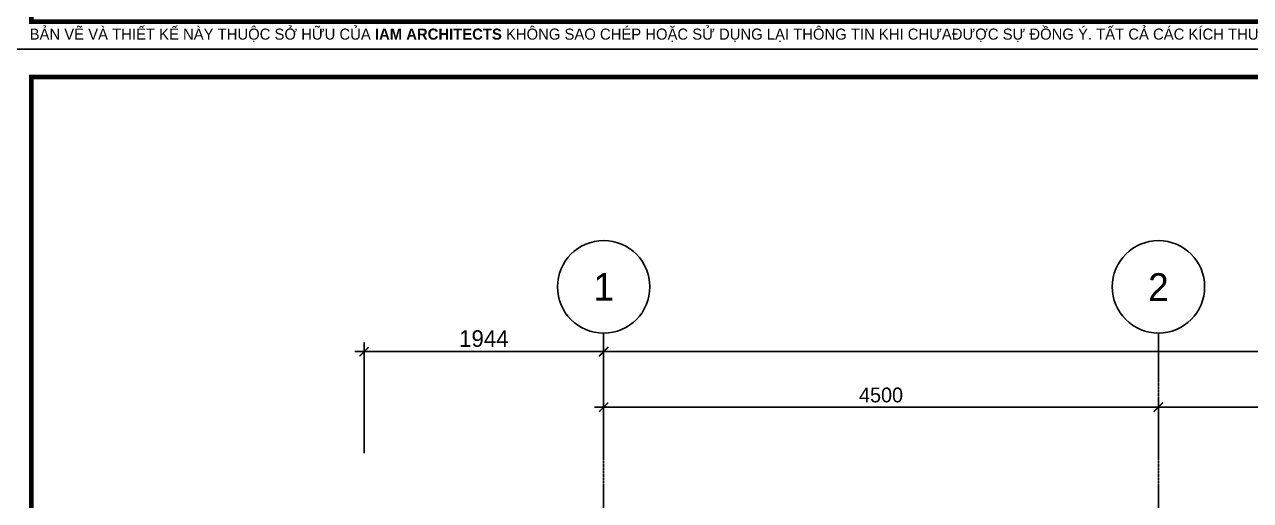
# Model space of a CAD drawing. Header units: inches. Extents: x 1721084 to 1854744, y 225101 to 488646.
# Drawn here: x 1765953 to 1775897, y 378941 to 382802 of the extents above; entities that cross this region are included whole.
import ezdxf
from ezdxf.enums import TextEntityAlignment as Align
from ezdxf.xclip import XClip

# ---------------------------------------------------------------- set-up
doc = ezdxf.new("R2010")
doc.units = ezdxf.units.IN
doc.header["$MEASUREMENT"] = 0
doc.header["$XCLIPFRAME"] = 0
doc.linetypes.add('X-PL-GF$0$X-GRID-T1$0$CENTER2', pattern=[1.125, 0.75, -0.125, 0.125, -0.125])
for name, color, linetype in [('A-ANNO-DIM 100', 252, 'Continuous'), ('I.A.M TITLEBLOCK - A2 -H$0$A-TBLK-TEXT', 250, 'Continuous'), ('X-PL-GF$0$X-GRID-T1$0$A-ANNO-DIM 75', 2, 'Continuous'), ('X-PL-GF$0$X-GRID-T1$0$A-GRID', 9, 'X-PL-GF$0$X-GRID-T1$0$CENTER2'), ('X-PL-GF$0$X-GRID-T1$0$A-GRID-SYMB', 5, 'Continuous'), ('X-PL-GF$0$X-PL-GF$0$A-ANNO-MARK', 250, 'Continuous'), ('X-PL-GF$0$X-PL-GF$0$A-XREF', 250, 'Continuous')]:
    doc.layers.add(name, color=color, linetype=linetype)
doc.styles.add('I.A.M TITLEBLOCK - A2 -H$0$TITLE BLOCK', font='arial.ttf')
doc.styles.add('X-PL-GF$0$X-GRID-T1$0$HDUNGARC', font='vn_vni.shx')
doc.styles.add('X-PL-GF$0$X-GRID-T1$0$SYMBTEXT', font='VAVON_.TTF')
doc.styles.add('X-PL-GF$0$X-PL-GF$0$HDUNGARC', font='vn_vni.shx')
doc.dimstyles.new('X-PL-GF$0$X-GRID-T1$0$DIM-75', dxfattribs={"dimscale": 75, "dimtxt": 1.6, "dimasz": 1, "dimexe": 1, "dimexo": 1, "dimgap": 0.5, "dimtad": 1, "dimdec": 0, "dimzin": 0, "dimdsep": 46, "dimtxsty": 'X-PL-GF$0$X-GRID-T1$0$HDUNGARC', "dimblk": 'X-PL-GF$0$X-GRID-T1$0$_ArchTick', "dimcen": 2, "dimdle": 1, "dimclrd": 256, "dimclre": 9, "dimclrt": 3, "dimadec": 0, "dimazin": 0, "dimtfac": 1, "dimtdec": 0, "dimtix": 1, "dimtmove": 2, "dimatfit": 2, "dimfxl": 1, "dimtolj": 1, "dimtzin": 0, "dimarcsym": 2})
doc.dimstyles.new('X-PL-GF$0$X-PL-GF$0$DIM-75', dxfattribs={"dimscale": 75, "dimtxt": 1.8, "dimasz": 1, "dimexe": 1, "dimexo": 1, "dimgap": 0.5, "dimtad": 1, "dimdec": 0, "dimzin": 0, "dimdsep": 46, "dimtxsty": 'X-PL-GF$0$X-PL-GF$0$HDUNGARC', "dimblk": 'X-PL-GF$0$X-PL-GF$0$_ArchTick', "dimcen": 2, "dimdle": 1, "dimclrd": 256, "dimclre": 9, "dimclrt": 3, "dimadec": 0, "dimazin": 0, "dimtfac": 1, "dimtdec": 0, "dimtix": 1, "dimtmove": 2, "dimatfit": 2, "dimfxl": 1, "dimtolj": 1, "dimtzin": 0, "dimarcsym": 2})

# ---------------------------------------------------------------- blocks, each defined once
blk = doc.blocks.new('X-PL-GF$0$X-GRID-T1$0$SYMB-GRID')
blk.add_circle((0, 0), 5)
at = {"color": 2, "style": 'X-PL-GF$0$X-GRID-T1$0$SYMBTEXT', "flags": 4}
blk.add_attdef('NUM', text='', height=3, dxfattribs=at).set_placement((0, 0), align=Align.MIDDLE)
blk = doc.blocks.new('X-PL-GF$0$X-GRID-T1$0$_ArchTick')
at = {"color": 0, "linetype": 'ByBlock', "const_width": 0.15}
blk.add_lwpolyline([(-0.5, -0.48), (0.5, 0.52)], dxfattribs=at)
blk = doc.blocks.new('*D274')
at = {"layer": 'Defpoints', "color": 0, "transparency": 16777216}
for p in [(4500, 15188.2), (0, 14738.2), (4500, 14738.2)]:
    blk.add_point(p, dxfattribs=at)
at = {"layer": 'X-PL-GF$0$X-GRID-T1$0$A-ANNO-DIM 75', "color": 9, "lineweight": -2, "transparency": 16777216}
for p, q in [((0, 14813.2), (0, 15263.2)), ((4500, 14813.2), (4500, 15263.2))]:
    blk.add_line(p, q, dxfattribs=at)
at = {"layer": 'X-PL-GF$0$X-GRID-T1$0$A-ANNO-DIM 75', "lineweight": -2, "transparency": 16777216}
blk.add_line((-75, 15188.2), (4575, 15188.2), dxfattribs=at)
at = {"layer": 'X-PL-GF$0$X-GRID-T1$0$A-ANNO-DIM 75', "lineweight": -2, "transparency": 16777216, "xscale": 75, "yscale": 75, "zscale": 75, "rotation": 180}
blk.add_blockref('X-PL-GF$0$X-GRID-T1$0$_ArchTick', (0, 15188.2), dxfattribs=at)
at = {"layer": 'X-PL-GF$0$X-GRID-T1$0$A-ANNO-DIM 75', "lineweight": -2, "transparency": 16777216, "xscale": 75, "yscale": 75, "zscale": 75}
blk.add_blockref('X-PL-GF$0$X-GRID-T1$0$_ArchTick', (4500, 15188.2), dxfattribs=at)
at = {"layer": 'X-PL-GF$0$X-GRID-T1$0$A-ANNO-DIM 75', "color": 3, "transparency": 16777216, "insert": (2250, 15285.7), "char_height": 120, "attachment_point": 5, "style": 'X-PL-GF$0$X-GRID-T1$0$HDUNGARC'}
blk.add_mtext('\\A1;4500', dxfattribs=at)
blk = doc.blocks.new('*D280')
at = {"layer": 'Defpoints', "color": 0, "transparency": 16777216}
for p in [(8700, 15188.2), (4500, 14738.2), (8700, 14738.2)]:
    blk.add_point(p, dxfattribs=at)
at = {"layer": 'X-PL-GF$0$X-GRID-T1$0$A-ANNO-DIM 75', "color": 9, "lineweight": -2, "transparency": 16777216}
for p, q in [((4500, 14813.2), (4500, 15263.2)), ((8700, 14813.2), (8700, 15263.2))]:
    blk.add_line(p, q, dxfattribs=at)
at = {"layer": 'X-PL-GF$0$X-GRID-T1$0$A-ANNO-DIM 75', "lineweight": -2, "transparency": 16777216}
blk.add_line((4425, 15188.2), (8775, 15188.2), dxfattribs=at)
at = {"layer": 'X-PL-GF$0$X-GRID-T1$0$A-ANNO-DIM 75', "lineweight": -2, "transparency": 16777216, "xscale": 75, "yscale": 75, "zscale": 75, "rotation": 180}
blk.add_blockref('X-PL-GF$0$X-GRID-T1$0$_ArchTick', (4500, 15188.2), dxfattribs=at)
at = {"layer": 'X-PL-GF$0$X-GRID-T1$0$A-ANNO-DIM 75', "lineweight": -2, "transparency": 16777216, "xscale": 75, "yscale": 75, "zscale": 75}
blk.add_blockref('X-PL-GF$0$X-GRID-T1$0$_ArchTick', (8700, 15188.2), dxfattribs=at)
at = {"layer": 'X-PL-GF$0$X-GRID-T1$0$A-ANNO-DIM 75', "color": 3, "transparency": 16777216, "insert": (6600, 15285.7), "char_height": 120, "attachment_point": 5, "style": 'X-PL-GF$0$X-GRID-T1$0$HDUNGARC'}
blk.add_mtext('\\A1;4200', dxfattribs=at)
blk = doc.blocks.new('*D273')
at = {"layer": 'Defpoints', "color": 0, "transparency": 16777216}
for p in [(25600, 15638.2), (0, 14738.2), (25600, 14738.2)]:
    blk.add_point(p, dxfattribs=at)
at = {"layer": 'X-PL-GF$0$X-GRID-T1$0$A-ANNO-DIM 75', "color": 9, "lineweight": -2, "transparency": 16777216}
for p, q in [((0, 14813.2), (0, 15713.2)), ((25600, 14813.2), (25600, 15713.2))]:
    blk.add_line(p, q, dxfattribs=at)
at = {"layer": 'X-PL-GF$0$X-GRID-T1$0$A-ANNO-DIM 75', "lineweight": -2, "transparency": 16777216}
blk.add_line((-75, 15638.2), (25675, 15638.2), dxfattribs=at)
at = {"layer": 'X-PL-GF$0$X-GRID-T1$0$A-ANNO-DIM 75', "lineweight": -2, "transparency": 16777216, "xscale": 75, "yscale": 75, "zscale": 75, "rotation": 180}
blk.add_blockref('X-PL-GF$0$X-GRID-T1$0$_ArchTick', (0, 15638.2), dxfattribs=at)
at = {"layer": 'X-PL-GF$0$X-GRID-T1$0$A-ANNO-DIM 75', "lineweight": -2, "transparency": 16777216, "xscale": 75, "yscale": 75, "zscale": 75}
blk.add_blockref('X-PL-GF$0$X-GRID-T1$0$_ArchTick', (25600, 15638.2), dxfattribs=at)
at = {"layer": 'X-PL-GF$0$X-GRID-T1$0$A-ANNO-DIM 75', "color": 3, "transparency": 16777216, "insert": (12800, 15735.7), "char_height": 120, "attachment_point": 5, "style": 'X-PL-GF$0$X-GRID-T1$0$HDUNGARC'}
blk.add_mtext('\\A1;25600', dxfattribs=at)
blk = doc.blocks.new('X-PL-GF$0$X-PL-GF$0$_ArchTick')
at = {"color": 0, "linetype": 'ByBlock', "const_width": 0.15}
blk.add_lwpolyline([(-0.5, -0.48), (0.5, 0.52)], dxfattribs=at)
blk = doc.blocks.new('*D695')
at = {"layer": 'Defpoints', "color": 0, "transparency": 16777216}
for p in [(0, 15638.2), (-1943.8, 14738.2), (0, 14738.2)]:
    blk.add_point(p, dxfattribs=at)
at = {"layer": 'X-PL-GF$0$X-PL-GF$0$A-ANNO-MARK', "color": 9, "lineweight": -2, "transparency": 16777216}
for p, q in [((-1943.8, 14813.2), (-1943.8, 15713.2)), ((0, 14813.2), (0, 15713.2))]:
    blk.add_line(p, q, dxfattribs=at)
at = {"layer": 'X-PL-GF$0$X-PL-GF$0$A-ANNO-MARK', "lineweight": -2, "transparency": 16777216}
blk.add_line((-2018.8, 15638.2), (75, 15638.2), dxfattribs=at)
at = {"layer": 'X-PL-GF$0$X-PL-GF$0$A-ANNO-MARK', "lineweight": -2, "transparency": 16777216, "xscale": 75, "yscale": 75, "zscale": 75, "rotation": 180}
blk.add_blockref('X-PL-GF$0$X-PL-GF$0$_ArchTick', (-1943.8, 15638.2), dxfattribs=at)
at = {"layer": 'X-PL-GF$0$X-PL-GF$0$A-ANNO-MARK', "lineweight": -2, "transparency": 16777216, "xscale": 75, "yscale": 75, "zscale": 75}
blk.add_blockref('X-PL-GF$0$X-PL-GF$0$_ArchTick', (0, 15638.2), dxfattribs=at)
at = {"layer": 'X-PL-GF$0$X-PL-GF$0$A-ANNO-MARK', "color": 3, "transparency": 16777216, "insert": (-971.9, 15743.2), "char_height": 135, "attachment_point": 5, "style": 'X-PL-GF$0$X-PL-GF$0$HDUNGARC'}
blk.add_mtext('\\A1;1944', dxfattribs=at)
blk = doc.blocks.new('I.A.M TITLEBLOCK - A2 -H')
at = {"const_width": 0.5}
blk.add_lwpolyline([(5, 3), (592, 3), (590, 417), (5, 417)], close=True, dxfattribs=at)
at = {"layer": 'Defpoints'}
blk.add_lwpolyline([(0, 420), (594, 420), (594, 0), (0, 0)], close=True, dxfattribs=at)
at = {"layer": 'I.A.M TITLEBLOCK - A2 -H$0$A-TBLK-TEXT', "color": 2, "lineweight": 0, "insert": (4.81, 2.24), "char_height": 1.2, "width": 216.8663, "attachment_point": 1, "style": 'I.A.M TITLEBLOCK - A2 -H$0$TITLE BLOCK'}
blk.add_mtext('\\pt1.8;{\\fVNI-Avo|b0|i0|c0|p2;BAÛN VEÕ VAØ THIEÁT KEÁ NAØY THUOÄC SÔÛ HÖÕU CUÛA \\fVNI-Avo|b1|i0|c0|p2;IAM ARCHITECTS\\fVNI-Avo|b0|i0|c0|p2; KHOÂNG SAO CHEÙP HOAËC SÖÛ DUÏNG LAÏI THOÂNG TIN KHI CHÖAÑÖÔÏC SÖÏ ÑOÀNG YÙ. TAÁT CAÛ CAÙC KÍCH THÖÔÙC TREÂN BAÛN VEÕ PHAÛI ÑÖÔÏC KIEÅM TRA THÖÏC TEÁ TAÏI COÂNG TRÖÔØNG TRÖÔÙC KHI THI COÂNG.}', dxfattribs=at)
blk = doc.blocks.new('X-PL-GF$0$X-GRID-T1')
at = {"layer": 'X-PL-GF$0$X-GRID-T1$0$A-GRID', "ltscale": 8}
for p, q in [((0, 15788.2), (0, -4800)), ((4500, 15788.2), (4500, -4800))]:
    blk.add_line(p, q, dxfattribs=at)
at = {"layer": 'X-PL-GF$0$X-GRID-T1$0$A-GRID-SYMB'}
ref = blk.add_blockref('X-PL-GF$0$X-GRID-T1$0$SYMB-GRID', (0, 16163.2), dxfattribs=dict(at, xscale=75, yscale=75, zscale=75))
ref.add_attrib('NUM', '1', dxfattribs={"layer": '0', "color": 2, "height": 225, "style": 'X-PL-GF$0$X-GRID-T1$0$SYMBTEXT'}).set_placement((0, 16163.2), align=Align.MIDDLE)
ref = blk.add_blockref('X-PL-GF$0$X-GRID-T1$0$SYMB-GRID', (4500, 16163.2), dxfattribs=dict(at, xscale=75, yscale=75, zscale=75))
ref.add_attrib('NUM', '2', dxfattribs={"layer": '0', "color": 2, "height": 225, "style": 'X-PL-GF$0$X-GRID-T1$0$SYMBTEXT'}).set_placement((4500, 16163.2), align=Align.MIDDLE)
at = {"layer": 'X-PL-GF$0$X-GRID-T1$0$A-ANNO-DIM 75'}
for base, p1, p2, picture, middle in [((25600, 15638.2), (0, 14738.2), (25600, 14738.2), '*D273', (12800, 15735.7)), ((4500, 15188.2), (0, 14738.2), (4500, 14738.2), '*D274', (2250, 15285.7)), ((8700, 15188.2), (4500, 14738.2), (8700, 14738.2), '*D280', (6600, 15285.7))]:
    dim = blk.add_linear_dim(base=base, p1=p1, p2=p2, dimstyle='X-PL-GF$0$X-GRID-T1$0$DIM-75', dxfattribs=at)
    dim.commit()
    dim.dimension.update_dxf_attribs({"geometry": picture, "text_midpoint": middle})
blk = doc.blocks.new('X-PL-GF')
at = {"layer": 'X-PL-GF$0$X-PL-GF$0$A-XREF'}
blk.add_blockref('X-PL-GF$0$X-GRID-T1', (0, 0), dxfattribs=at)
at = {"layer": 'X-PL-GF$0$X-PL-GF$0$A-ANNO-MARK'}
dim = blk.add_linear_dim(base=(0, 15638.2), p1=(-1943.8, 14738.2), p2=(0, 14738.2), dimstyle='X-PL-GF$0$X-PL-GF$0$DIM-75', dxfattribs=at)
dim.commit()
dim.dimension.update_dxf_attribs({"geometry": '*D695', "text_midpoint": (-971.9, 15743.2)})

msp = doc.modelspace()

# ---------------------------------------------------------------- block references
ref = msp.add_blockref('X-PL-GF', (1770650.4, 364510.6))
XClip(ref).set_block_clipping_path([(-4378.678544014, -12850.407672127), (34696.321455986, 17749.592327873)])
at = {"layer": 'A-ANNO-DIM 100', "xscale": 75, "yscale": 75, "zscale": 75}
msp.add_blockref('I.A.M TITLEBLOCK - A2 -H', (1765633.5, 382601), dxfattribs=at)

# ---------------------------------------------------------------- next in the draw order: block references
msp.add_blockref('I.A.M TITLEBLOCK - A2 -H', (1765633.5, 351101), dxfattribs=at)

doc.saveas('drawing.dxf')
